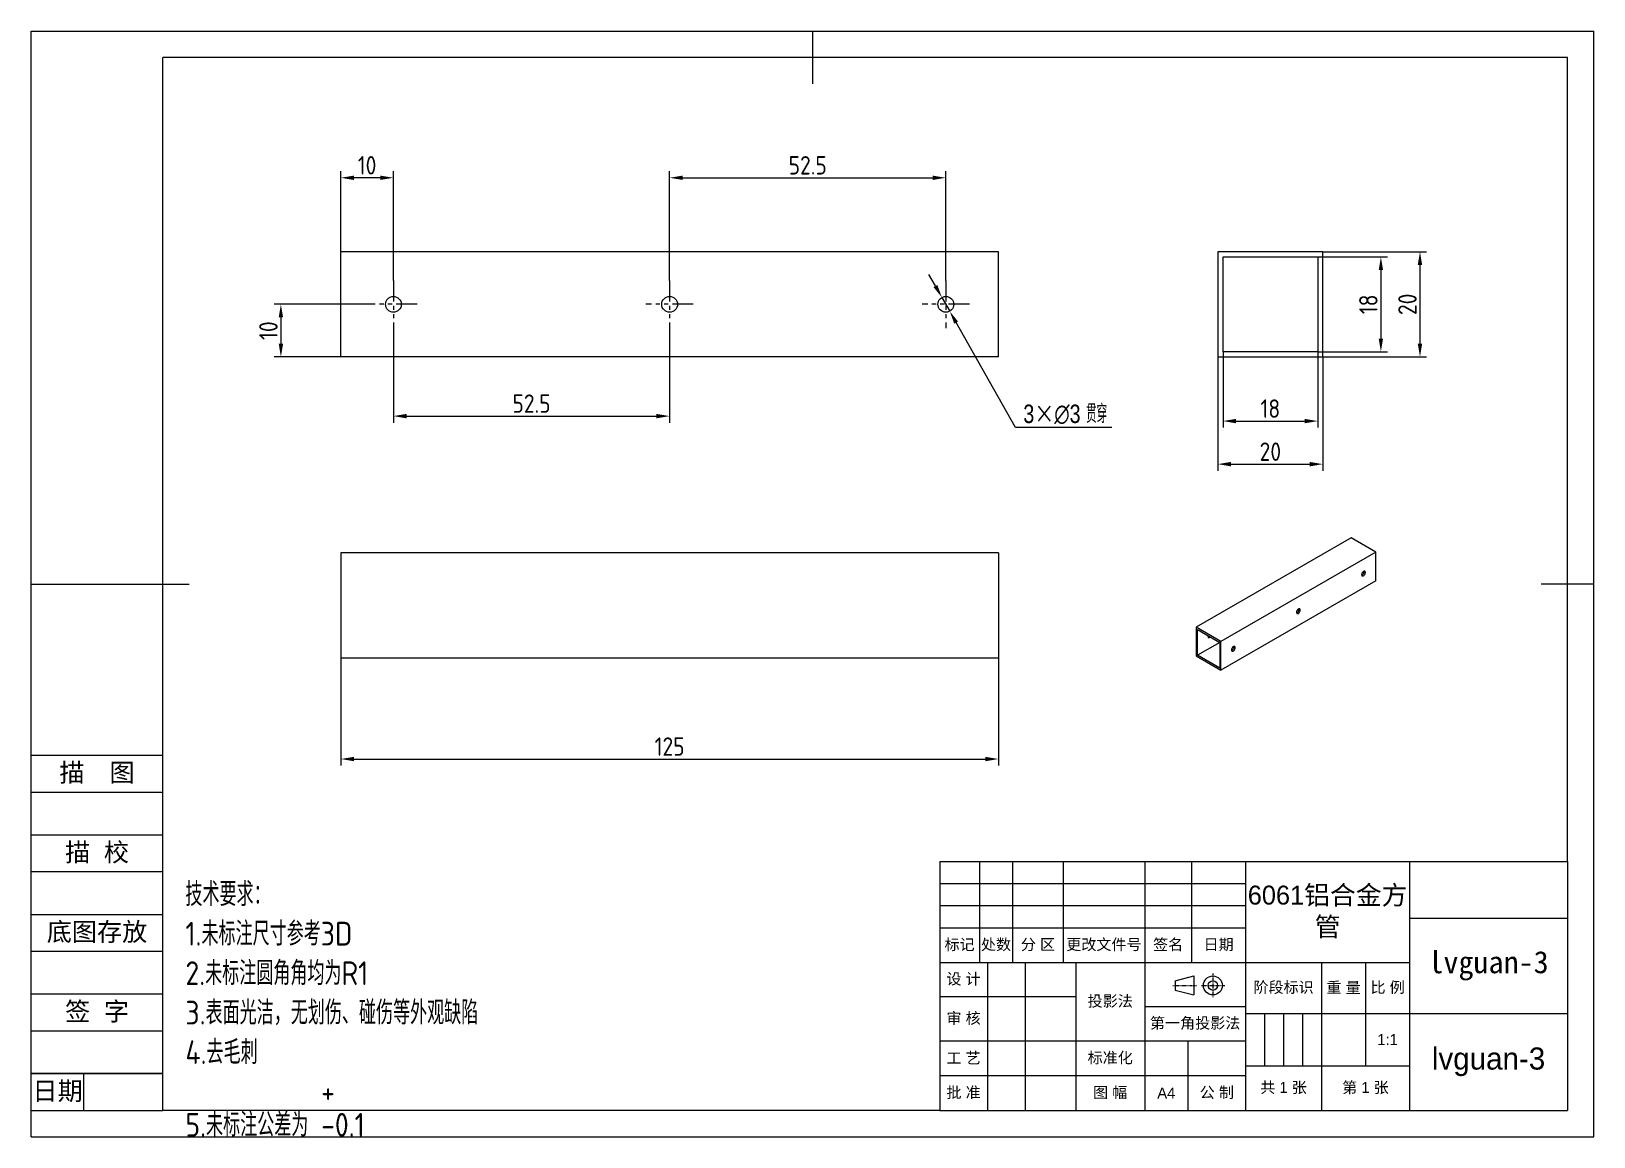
# Model space of a CAD drawing. Header units: millimetres. Extents: x 0 to 297, y 0 to 210.
import ezdxf

# ---------------------------------------------------------------- set-up
doc = ezdxf.new("R2010")
doc.units = ezdxf.units.MM
doc.header["$LTSCALE"] = 0.25
doc.header["$PDMODE"] = 3
doc.header["$PDSIZE"] = 1
doc.linetypes.add('CENTER', pattern=[0.6, 0.375, -0.075, 0.075, -0.075])
doc.linetypes.add('PHANTOM2', pattern=[31.75, 15.875, -3.175, 3.175, -3.175, 3.175, -3.175])
doc.layers.get('0').update_dxf_attribs({"linetype": 'CONTINUOUS'})
doc.layers.get('Defpoints').update_dxf_attribs({"linetype": 'CONTINUOUS'})
for name, color, linetype in [('0细实线', 7, 'CONTINUOUS'), ('1尺寸线', 3, 'CONTINUOUS'), ('2双点画线', 6, 'PHANTOM2'), ('LVGUAN-1_DXF_CONTINUOUS_LINE', 7, 'CONTINUOUS'), ('LVGUAN-3_DXF_CONTINUOUS_LINE', 7, 'CONTINUOUS'), ('后壳_DXF_FORMAT', 7, 'CONTINUOUS')]:
    doc.layers.add(name, color=color, linetype=linetype)
doc.styles.get("Standard").update_dxf_attribs({"font": 'CHANGFANGSONG.TTF'})
doc.styles.add('TEXTSTYLE_2', font='CHANGFANGSONG.TTF')
doc.styles.add('字母', font='gbenor.shx', dxfattribs={"height": 3.5, "bigfont": 'gbcbig.shx'})
doc.styles.add('汉字', font='gbenor.shx', dxfattribs={"height": 5, "bigfont": 'gbcbig.shx'})
doc.dimstyles.new('正常', dxfattribs={"dimtxt": 3.5, "dimasz": 2.5, "dimexe": 1.25, "dimexo": 0, "dimtad": 1, "dimtoh": 1, "dimdsep": 46, "dimtxsty": '字母', "dimcen": 2.5, "dimclrd": 3, "dimclre": 3, "dimclrt": 3, "dimadec": 0, "dimazin": 0, "dimtfac": 1, "dimtmove": 0, "dimatfit": 3, "dimfxl": 1, "dimarcsym": 0})

# ---------------------------------------------------------------- blocks, each defined once
blk = doc.blocks.new('*T5')
at = {"layer": '后壳_DXF_FORMAT', "color": 0, "linetype": 'ByBlock', "lineweight": -2, "transparency": 16777216}
for p, q in [((0, 67.48), (25, 67.48)), ((0, 0), (0, 67.48)), ((25, 0), (25, 67.48)), ((0, 60.48), (25, 60.48)), ((0, 52.36), (25, 52.36)), ((0, 45.36), (25, 45.36)), ((0, 37.24), (25, 37.24)), ((0, 30.24), (25, 30.24)), ((0, 22.12), (25, 22.12)), ((0, 15.12), (25, 15.12)), ((0, 7), (25, 7)), ((10, 0), (10, 7)), ((0, 0), (25, 0))]:
    blk.add_line(p, q, dxfattribs=at)
at = {"layer": '后壳_DXF_FORMAT', "color": 3, "linetype": 'Continuous', "transparency": 16777216, "char_height": 3.5, "attachment_point": 5, "style": 'TEXTSTYLE_2'}
for s, insert, width in [('{\\fSimSun|b0|i0|c134|p2;描  图}', (12.5, 63.98), 24.88), ('描  校', (12.5, 48.86), 24.88), ('底图存放', (12.5, 33.74), 24.88), ('签  字', (12.5, 18.62), 24.88), ('日期', (5, 3.5), 9.88)]:
    blk.add_mtext(s, dxfattribs=dict(at, insert=insert, width=width))
blk = doc.blocks.new('*T6')
at = {"layer": '后壳_DXF_FORMAT', "color": 0, "linetype": 'ByBlock', "lineweight": -2, "transparency": 16777216}
for p, q in [((0, 0), (119.32, 0)), ((0, 0), (0, -47.3)), ((7.55, 0), (7.55, -19.2)), ((13.86, 0), (13.86, -19.2)), ((23.46, 0), (23.46, -19.2)), ((38.96, 0), (38.96, -47.3)), ((47.87, 0), (47.87, -19.2)), ((58.15, 0), (58.15, -47.3)), ((89.32, 0), (89.32, -47.3)), ((119.32, 0), (119.32, -47.3)), ((0, -4.2), (58.15, -4.2)), ((0, -8.4), (58.15, -8.4)), ((89.32, -10.8), (119.32, -10.8)), ((0, -12.6), (58.15, -12.6)), ((0, -19.2), (89.32, -19.2)), ((9.06, -19.2), (9.06, -47.3)), ((16.26, -19.2), (16.26, -47.3)), ((25.86, -19.2), (25.86, -47.3)), ((72.55, -19.2), (72.55, -47.3)), ((80.95, -19.2), (80.95, -38.82)), ((0, -25.67), (25.86, -25.67)), ((38.96, -27.56), (58.15, -27.56)), ((58.15, -28.87), (119.32, -28.87)), ((61.75, -28.87), (61.75, -38.82)), ((65.35, -28.87), (65.35, -38.82)), ((68.95, -28.87), (68.95, -38.82)), ((0, -34.11), (58.15, -34.11)), ((47.18, -34.11), (47.18, -47.3)), ((0, -40.7), (58.15, -40.7)), ((58.15, -38.82), (89.32, -38.82)), ((0, -47.3), (119.32, -47.3))]:
    blk.add_line(p, q, dxfattribs=at)
at = {"layer": '后壳_DXF_FORMAT', "color": 3, "linetype": 'Continuous', "transparency": 16777216, "attachment_point": 5}
for s, insert, char_height, width in [('6061{\\fSimSun|b0|i0|c134|p2;铝合金方管}', (73.73, -9.6), 3.6, 31.0975), ('标记', (3.77, -15.9), 2.1, 7.474), ('处数', (10.7, -15.9), 2.1, 6.2372), ('分 区', (18.66, -15.9), 2.1, 9.528), ('更改文件号', (31.21, -15.9), 2.1, 15.4332), ('签名', (43.41, -15.9), 2.1, 8.836), ('日期', (53.01, -15.9), 2.1, 10.2064), ('设 计', (4.53, -22.43), 2.1, 8.9832), ('{\\fSimSun|b0|i0|c134|p2;阶段标识}', (65.35, -24.03), 2.1, 14.328), ('重 量', (76.75, -24.03), 2.1, 8.328), ('比 例', (85.13, -24.03), 2.1, 8.2975), ('投影法', (32.41, -26.65), 2.1, 13.0332), ('审 核', (4.53, -29.89), 2.1, 8.9832), ('第一角投影法', (48.55, -30.83), 2.1, 19.1144), ('1:1', (85.13, -33.84), 2.1, 8.2975), ('lvguan-3', (104.32, -38.08), 4.2, 29.928), ('工 艺', (4.53, -37.41), 2.1, 8.9832), ('标准化', (32.41, -37.41), 2.1, 13.0332), ('第 1 张', (80.93, -43.06), 2.1, 16.6975), ('批 准', (4.53, -44), 2.1, 8.9832), ('图 幅', (32.41, -44), 2.1, 13.0332), ('A4', (43.07, -44), 2.1, 8.1508), ('公 制', (52.67, -44), 2.1, 10.8917), ('共 1 张', (65.35, -43.06), 2.1, 14.328)]:
    blk.add_mtext(s, dxfattribs=dict(at, insert=insert, char_height=char_height, width=width))
at = {"layer": '后壳_DXF_FORMAT', "color": 0, "linetype": 'Continuous', "transparency": 16777216, "insert": (104.32, -19.83), "char_height": 4.2, "width": 29.928, "attachment_point": 5}
blk.add_mtext('{\\fSimSun|b0|i0|c134|p2;\\C3;lvguan-3}', dxfattribs=at)
blk = doc.blocks.new('FIRST_ANG02_BL2', base_point=(178, 28))
at = {"layer": '后壳_DXF_FORMAT', "color": 7, "linetype": 'Continuous'}
for p, q in [((170.5, 29.5), (176.5, 31)), ((176.5, 31), (176.5, 25)), ((170.5, 29.5), (170.5, 26.5)), ((170.5, 26.5), (176.5, 25))]:
    blk.add_line(p, q, dxfattribs=at)
at = {"layer": '后壳_DXF_FORMAT', "color": 1, "linetype": 'CENTER'}
for p, q in [((182.5, 31.75), (182.5, 24.25)), ((169.75, 28), (177.25, 28)), ((178.75, 28), (186.25, 28))]:
    blk.add_line(p, q, dxfattribs=at)
at = {"layer": '后壳_DXF_FORMAT', "color": 7, "linetype": 'Continuous'}
for radius in [3, 1.5]:
    blk.add_circle((182.5, 28), radius, dxfattribs=at)
blk = doc.blocks.new('*D214')
at = {"layer": '1尺寸线', "color": 3, "lineweight": -2, "transparency": 16777216}
for p, q in [((58.84, 168.13), (58.84, 183.42)), ((66.34, 182.17), (61.34, 182.17)), ((68.84, 162.63), (68.84, 183.42))]:
    blk.add_line(p, q, dxfattribs=at)
at = {"layer": '1尺寸线', "color": 3, "transparency": 16777216}
for points in [[(61.34, 182.58), (61.34, 181.75), (58.84, 182.17)], [(66.34, 182.58), (66.34, 181.75), (68.84, 182.17)]]:
    blk.add_solid(points, dxfattribs=at)
at = {"layer": 'Defpoints', "color": 0, "transparency": 16777216}
for p in [(58.84, 182.17), (58.84, 168.13), (68.84, 162.63)]:
    blk.add_point(p, dxfattribs=at)
at = {"layer": '1尺寸线', "color": 3, "transparency": 16777216, "insert": (63.84, 184.54), "char_height": 3.5, "attachment_point": 5, "style": '字母'}
blk.add_mtext('10', dxfattribs=at)
blk = doc.blocks.new('*D215')
at = {"layer": '1尺寸线', "color": 3, "lineweight": -2, "transparency": 16777216}
for p, q in [((68.84, 153.63), (68.84, 135.64)), ((121.34, 153.63), (121.34, 135.64)), ((71.34, 136.89), (118.84, 136.89))]:
    blk.add_line(p, q, dxfattribs=at)
at = {"layer": '1尺寸线', "color": 3, "transparency": 16777216}
for points in [[(71.34, 137.31), (71.34, 136.47), (68.84, 136.89)], [(118.84, 137.31), (118.84, 136.47), (121.34, 136.89)]]:
    blk.add_solid(points, dxfattribs=at)
at = {"layer": 'Defpoints', "color": 0, "transparency": 16777216}
for p in [(68.84, 153.63), (121.34, 153.63), (121.34, 136.89)]:
    blk.add_point(p, dxfattribs=at)
at = {"layer": '1尺寸线', "color": 3, "transparency": 16777216, "insert": (95.09, 139.27), "char_height": 3.5, "attachment_point": 5, "style": '字母'}
blk.add_mtext('52.5', dxfattribs=at)
blk = doc.blocks.new('*D216')
at = {"layer": '1尺寸线', "color": 3, "lineweight": -2, "transparency": 16777216}
for p, q in [((121.34, 162.63), (121.34, 183.42)), ((123.84, 182.17), (171.34, 182.17)), ((173.84, 162.63), (173.84, 183.42))]:
    blk.add_line(p, q, dxfattribs=at)
at = {"layer": '1尺寸线', "color": 3, "transparency": 16777216}
for points in [[(123.84, 182.58), (123.84, 181.75), (121.34, 182.17)], [(171.34, 182.58), (171.34, 181.75), (173.84, 182.17)]]:
    blk.add_solid(points, dxfattribs=at)
at = {"layer": 'Defpoints', "color": 0, "transparency": 16777216}
for p in [(173.84, 182.17), (121.34, 162.63), (173.84, 162.63)]:
    blk.add_point(p, dxfattribs=at)
at = {"layer": '1尺寸线', "color": 3, "transparency": 16777216, "insert": (147.59, 184.54), "char_height": 3.5, "attachment_point": 5, "style": '字母'}
blk.add_mtext('52.5', dxfattribs=at)
blk = doc.blocks.new('*D217')
at = {"layer": '1尺寸线', "color": 3, "lineweight": -2, "transparency": 16777216}
for p, q in [((226.53, 149.13), (226.53, 134.7)), ((244.53, 149.13), (244.53, 134.7)), ((229.03, 135.95), (242.03, 135.95))]:
    blk.add_line(p, q, dxfattribs=at)
at = {"layer": '1尺寸线', "color": 3, "transparency": 16777216}
for points in [[(229.03, 136.37), (229.03, 135.53), (226.53, 135.95)], [(242.03, 136.37), (242.03, 135.53), (244.53, 135.95)]]:
    blk.add_solid(points, dxfattribs=at)
at = {"layer": 'Defpoints', "color": 0, "transparency": 16777216}
for p in [(226.53, 149.13), (244.53, 149.13), (244.53, 135.95)]:
    blk.add_point(p, dxfattribs=at)
at = {"layer": '1尺寸线', "color": 3, "transparency": 16777216, "insert": (235.53, 138.32), "char_height": 3.5, "attachment_point": 5, "style": '字母'}
blk.add_mtext('18', dxfattribs=at)
blk = doc.blocks.new('*D218')
at = {"layer": '1尺寸线', "color": 3, "lineweight": -2, "transparency": 16777216}
for p, q in [((244.53, 167.13), (257.79, 167.13)), ((256.54, 164.63), (256.54, 151.63)), ((244.53, 149.13), (257.79, 149.13))]:
    blk.add_line(p, q, dxfattribs=at)
at = {"layer": '1尺寸线', "color": 3, "transparency": 16777216}
for points in [[(256.12, 164.63), (256.96, 164.63), (256.54, 167.13)], [(256.12, 151.63), (256.96, 151.63), (256.54, 149.13)]]:
    blk.add_solid(points, dxfattribs=at)
at = {"layer": 'Defpoints', "color": 0, "transparency": 16777216}
for p in [(244.53, 167.13), (244.53, 149.13), (256.54, 149.13)]:
    blk.add_point(p, dxfattribs=at)
at = {"layer": '1尺寸线', "color": 3, "transparency": 16777216, "insert": (254.16, 158.13), "char_height": 3.5, "attachment_point": 5, "rotation": 90, "style": '字母'}
blk.add_mtext('18', dxfattribs=at)
blk = doc.blocks.new('*D220')
at = {"layer": '1尺寸线', "color": 3, "lineweight": -2, "transparency": 16777216}
for p, q in [((58.84, 90.9), (58.84, 70.5)), ((183.84, 90.9), (183.84, 70.5)), ((61.34, 71.75), (181.34, 71.75))]:
    blk.add_line(p, q, dxfattribs=at)
at = {"layer": '1尺寸线', "color": 3, "transparency": 16777216}
for points in [[(61.34, 72.17), (61.34, 71.33), (58.84, 71.75)], [(181.34, 72.17), (181.34, 71.33), (183.84, 71.75)]]:
    blk.add_solid(points, dxfattribs=at)
at = {"layer": 'Defpoints', "color": 0, "transparency": 16777216}
for p in [(58.84, 90.9), (183.84, 90.9), (183.84, 71.75)]:
    blk.add_point(p, dxfattribs=at)
at = {"layer": '1尺寸线', "color": 3, "transparency": 16777216, "insert": (121.34, 74.12), "char_height": 3.5, "attachment_point": 5, "style": '字母'}
blk.add_mtext('125', dxfattribs=at)
blk = doc.blocks.new('*D222')
at = {"layer": '1尺寸线', "color": 3, "lineweight": -2, "transparency": 16777216}
for p, q in [((225.53, 148.13), (225.53, 126.52)), ((245.53, 148.13), (245.53, 126.52)), ((228.03, 127.77), (243.03, 127.77))]:
    blk.add_line(p, q, dxfattribs=at)
at = {"layer": '1尺寸线', "color": 3, "transparency": 16777216}
for points in [[(228.03, 128.18), (228.03, 127.35), (225.53, 127.77)], [(243.03, 128.18), (243.03, 127.35), (245.53, 127.77)]]:
    blk.add_solid(points, dxfattribs=at)
at = {"layer": 'Defpoints', "color": 0, "transparency": 16777216}
for p in [(225.53, 148.13), (245.53, 148.13), (245.53, 127.77)]:
    blk.add_point(p, dxfattribs=at)
at = {"layer": '1尺寸线', "color": 3, "transparency": 16777216, "insert": (235.53, 130.14), "char_height": 3.5, "attachment_point": 5, "style": '字母'}
blk.add_mtext('20', dxfattribs=at)
blk = doc.blocks.new('*D223')
at = {"layer": '1尺寸线', "color": 3, "lineweight": -2, "transparency": 16777216}
for p, q in [((245.53, 168.13), (265.22, 168.13)), ((263.97, 165.63), (263.97, 150.63)), ((245.53, 148.13), (265.22, 148.13))]:
    blk.add_line(p, q, dxfattribs=at)
at = {"layer": '1尺寸线', "color": 3, "transparency": 16777216}
for points in [[(263.55, 165.63), (264.38, 165.63), (263.97, 168.13)], [(263.55, 150.63), (264.38, 150.63), (263.97, 148.13)]]:
    blk.add_solid(points, dxfattribs=at)
at = {"layer": 'Defpoints', "color": 0, "transparency": 16777216}
for p in [(245.53, 168.13), (245.53, 148.13), (263.97, 148.13)]:
    blk.add_point(p, dxfattribs=at)
at = {"layer": '1尺寸线', "color": 3, "transparency": 16777216, "insert": (261.59, 158.13), "char_height": 3.5, "attachment_point": 5, "rotation": 90, "style": '字母'}
blk.add_mtext('20', dxfattribs=at)
blk = doc.blocks.new('*D224')
at = {"layer": '1尺寸线', "color": 3, "lineweight": -2, "transparency": 16777216}
for p, q in [((64.34, 158.13), (46.2, 158.13)), ((47.45, 155.63), (47.45, 150.63)), ((58.84, 148.13), (46.2, 148.13))]:
    blk.add_line(p, q, dxfattribs=at)
at = {"layer": '1尺寸线', "color": 3, "transparency": 16777216}
for points in [[(47.04, 155.63), (47.87, 155.63), (47.45, 158.13)], [(47.04, 150.63), (47.87, 150.63), (47.45, 148.13)]]:
    blk.add_solid(points, dxfattribs=at)
at = {"layer": 'Defpoints', "color": 0, "transparency": 16777216}
for p in [(64.34, 158.13), (47.45, 148.13), (58.84, 148.13)]:
    blk.add_point(p, dxfattribs=at)
at = {"layer": '1尺寸线', "color": 3, "transparency": 16777216, "insert": (45.08, 153.13), "char_height": 3.5, "attachment_point": 5, "rotation": 90, "style": '字母'}
blk.add_mtext('10', dxfattribs=at)
blk = doc.blocks.new('*D225')
at = {"layer": '1尺寸线', "color": 3, "lineweight": -2, "transparency": 16777216}
for p, q in [((171.87, 161.61), (170.63, 163.78)), ((173.1, 159.43), (174.58, 156.82)), ((187.07, 134.75), (175.81, 154.65)), ((205.4, 134.75), (187.07, 134.75))]:
    blk.add_line(p, q, dxfattribs=at)
at = {"layer": '1尺寸线', "color": 3, "transparency": 16777216}
for points in [[(172.23, 161.81), (171.5, 161.4), (173.1, 159.43)], [(176.17, 154.85), (175.45, 154.44), (174.58, 156.82)]]:
    blk.add_solid(points, dxfattribs=at)
at = {"layer": 'Defpoints', "color": 0, "transparency": 16777216}
for p in [(173.1, 159.43), (174.58, 156.82)]:
    blk.add_point(p, dxfattribs=at)
at = {"layer": '1尺寸线', "color": 3, "transparency": 16777216, "insert": (196.55, 137.22), "char_height": 3.5, "attachment_point": 5, "style": '字母'}
blk.add_mtext('{\\Fgdt|c134;\\W0.8;3\\fMS Gothic|b0|i0|c128|p49;\\C256;×\\Fgdt|c134;\\C3;∅3 \\Fgbenor,gbcbig|c134;贯穿}', dxfattribs=at)

msp = doc.modelspace()

# ---------------------------------------------------------------- linework, layer by layer
at = {"layer": '0细实线'}
for p, q in [((58.838, 148.129), (58.838, 168.129)), ((183.838, 148.129), (183.838, 168.129)), ((58.838, 110.897), (58.838, 90.897)), ((183.838, 110.897), (183.838, 90.897))]:
    msp.add_line(p, q, dxfattribs=at)
at = {"layer": '2双点画线'}
for p, q in [((68.838, 162.629), (68.838, 153.629)), ((121.338, 162.629), (121.338, 153.629)), ((173.838, 162.629), (173.838, 153.629)), ((73.338, 158.129), (64.338, 158.129)), ((125.838, 158.129), (116.838, 158.129)), ((178.338, 158.129), (169.338, 158.129))]:
    msp.add_line(p, q, dxfattribs=at)
at = {"layer": 'LVGUAN-1_DXF_CONTINUOUS_LINE', "color": 7, "linetype": 'Continuous'}
for p, q in [((183.838, 168.129), (58.838, 168.129)), ((225.528, 168.129), (225.528, 148.129)), ((245.528, 168.129), (225.528, 168.129)), ((226.528, 149.129), (226.528, 167.129)), ((226.528, 167.129), (244.528, 167.129)), ((244.528, 167.129), (244.528, 149.129)), ((245.528, 148.129), (245.528, 168.129)), ((244.528, 149.129), (226.528, 149.129)), ((183.838, 148.129), (58.838, 148.129)), ((225.528, 148.129), (245.528, 148.129)), ((183.838, 110.897), (58.838, 110.897)), ((183.838, 90.897), (58.838, 90.897))]:
    msp.add_line(p, q, dxfattribs=at)
for centre in [(68.838, 158.129), (121.338, 158.129), (173.838, 158.129)]:
    msp.add_circle(centre, 1.5, dxfattribs=at)
at = {"layer": 'LVGUAN-3_DXF_CONTINUOUS_LINE', "color": 7, "linetype": 'Continuous'}
for p, q in [((250.882, 113.781), (221.419, 96.771)), ((255.596, 111.059), (250.882, 113.781)), ((255.596, 111.059), (226.133, 94.049)), ((255.596, 105.616), (255.596, 111.059)), ((253.341, 107.19), (253.137, 107.308)), ((255.596, 105.616), (226.133, 88.606)), ((221.419, 96.771), (221.419, 91.327)), ((226.133, 94.049), (221.419, 96.771)), ((221.655, 91.463), (221.655, 96.362)), ((221.655, 96.362), (225.897, 93.913)), ((225.897, 93.913), (221.655, 91.463)), ((225.897, 93.913), (225.897, 89.014)), ((226.133, 88.606), (226.133, 94.049)), ((221.419, 91.327), (226.133, 88.606)), ((225.897, 89.014), (221.655, 91.463))]:
    msp.add_line(p, q, dxfattribs=at)
for centre, radius, start, end in [((252.834, 106.956), 0.301, 282.87763, 285.96923), ((252.823, 106.994), 0.34, 286.02308, 291.5991), ((240.459, 99.812), 0.301, 282.87763, 285.96923), ((240.448, 99.85), 0.34, 286.02308, 291.5991), ((223.607, 95.253), 0.301, 282.87763, 285.96923), ((223.596, 95.291), 0.34, 286.02308, 291.5991), ((228.085, 92.668), 0.301, 282.87763, 285.96923), ((228.074, 92.706), 0.34, 286.02308, 291.5991)]:
    msp.add_arc(centre, radius, start, end, dxfattribs=at)
for points, knots in [([(253.489, 107.41), (253.464, 107.424), (253.401, 107.44), (253.3, 107.42), (253.197, 107.364), (253.062, 107.244), (252.934, 107.047), (252.885, 106.862), (252.885, 106.773)], [0, 0, 0, 0, 0.0871477, 0.1868613, 0.3045386, 0.4386793, 0.7301267, 1, 1, 1, 1]), ([(252.948, 106.678), (253.004, 106.7), (253.113, 106.775), (253.241, 106.932), (253.33, 107.118), (253.357, 107.253), (253.357, 107.317)], [0, 0, 0, 0, 0.2268605, 0.4891991, 0.7575054, 1, 1, 1, 1]), ([(252.989, 106.544), (253.014, 106.529), (253.077, 106.513), (253.178, 106.533), (253.281, 106.59), (253.416, 106.71), (253.543, 106.906), (253.592, 107.091), (253.592, 107.181)], [0, 0, 0, 0, 0.0871477, 0.1868613, 0.3045386, 0.4386793, 0.7301267, 1, 1, 1, 1]), ([(253.357, 107.317), (253.357, 107.327), (253.356, 107.364), (253.35, 107.4), (253.342, 107.426)], [0, 0, 0, 0, 0.2649904, 1, 1, 1, 1]), ([(253.592, 107.181), (253.592, 107.229), (253.582, 107.299), (253.536, 107.374), (253.505, 107.4), (253.489, 107.41)], [0, 0, 0, 0, 0.5477466, 0.7815977, 1, 1, 1, 1]), ([(252.885, 106.773), (252.885, 106.725), (252.896, 106.654), (252.942, 106.579), (252.972, 106.553), (252.989, 106.544)], [0, 0, 0, 0, 0.5477466, 0.7815977, 1, 1, 1, 1]), ([(241.115, 100.265), (241.09, 100.28), (241.027, 100.296), (240.926, 100.276), (240.823, 100.219), (240.687, 100.099), (240.56, 99.903), (240.511, 99.718), (240.511, 99.628)], [0, 0, 0, 0, 0.0871477, 0.1868613, 0.3045386, 0.4386793, 0.7301267, 1, 1, 1, 1]), ([(240.511, 99.628), (240.511, 99.58), (240.521, 99.51), (240.567, 99.435), (240.598, 99.409), (240.615, 99.399)], [0, 0, 0, 0, 0.5477466, 0.7815977, 1, 1, 1, 1]), ([(240.574, 99.533), (240.629, 99.555), (240.738, 99.631), (240.866, 99.787), (240.956, 99.973), (240.982, 100.108), (240.982, 100.173)], [0, 0, 0, 0, 0.2268605, 0.4891991, 0.7575054, 1, 1, 1, 1]), ([(240.615, 99.399), (240.64, 99.385), (240.702, 99.369), (240.803, 99.389), (240.906, 99.445), (241.042, 99.565), (241.169, 99.762), (241.218, 99.947), (241.218, 100.036)], [0, 0, 0, 0, 0.0871477, 0.1868613, 0.3045386, 0.4386793, 0.7301267, 1, 1, 1, 1]), ([(240.982, 100.173), (240.982, 100.182), (240.981, 100.219), (240.975, 100.256), (240.967, 100.282)], [0, 0, 0, 0, 0.2649904, 1, 1, 1, 1]), ([(241.218, 100.036), (241.218, 100.084), (241.208, 100.155), (241.162, 100.23), (241.131, 100.256), (241.115, 100.265)], [0, 0, 0, 0, 0.5477466, 0.7815977, 1, 1, 1, 1]), ([(223.673, 95.197), (223.671, 95.186), (223.663, 95.144), (223.658, 95.101), (223.658, 95.07)], [0, 0, 0, 0, 0.2617171, 1, 1, 1, 1]), ([(223.658, 95.07), (223.658, 95.022), (223.668, 94.951), (223.714, 94.876), (223.745, 94.85), (223.762, 94.841)], [0, 0, 0, 0, 0.5477466, 0.7815977, 1, 1, 1, 1]), ([(223.721, 94.975), (223.734, 94.98), (223.792, 95.007), (223.843, 95.045), (223.879, 95.078)], [0, 0, 0, 0, 0.2305232, 1, 1, 1, 1]), ([(223.762, 94.841), (223.785, 94.827), (223.841, 94.812), (223.932, 94.825), (224.027, 94.869), (224.085, 94.915), (224.114, 94.942)], [0, 0, 0, 0, 0.2028817, 0.4310006, 0.6969094, 1, 1, 1, 1]), ([(228.74, 93.121), (228.715, 93.136), (228.652, 93.152), (228.551, 93.131), (228.448, 93.075), (228.313, 92.955), (228.186, 92.758), (228.137, 92.573), (228.137, 92.484)], [0, 0, 0, 0, 0.0871477, 0.1868613, 0.3045386, 0.4386793, 0.7301267, 1, 1, 1, 1]), ([(228.137, 92.484), (228.137, 92.436), (228.147, 92.366), (228.193, 92.291), (228.224, 92.265), (228.24, 92.255)], [0, 0, 0, 0, 0.5477466, 0.7815977, 1, 1, 1, 1]), ([(228.199, 92.389), (228.255, 92.411), (228.364, 92.487), (228.492, 92.643), (228.582, 92.829), (228.608, 92.964), (228.608, 93.028)], [0, 0, 0, 0, 0.2268605, 0.4891991, 0.7575054, 1, 1, 1, 1]), ([(228.24, 92.255), (228.265, 92.241), (228.328, 92.225), (228.429, 92.245), (228.532, 92.301), (228.667, 92.421), (228.795, 92.618), (228.844, 92.803), (228.844, 92.892)], [0, 0, 0, 0, 0.0871477, 0.1868613, 0.3045386, 0.4386793, 0.7301267, 1, 1, 1, 1]), ([(228.608, 93.028), (228.608, 93.038), (228.607, 93.075), (228.601, 93.112), (228.593, 93.138)], [0, 0, 0, 0, 0.2649904, 1, 1, 1, 1]), ([(228.844, 92.892), (228.844, 92.94), (228.834, 93.01), (228.788, 93.086), (228.757, 93.112), (228.74, 93.121)], [0, 0, 0, 0, 0.5477466, 0.7815977, 1, 1, 1, 1])]:
    msp.add_open_spline(points, degree=3, knots=knots, dxfattribs=at)
at = {"layer": '后壳_DXF_FORMAT', "color": 1, "linetype": 'Continuous'}
for p, q in [((0, 0), (0, 210)), ((0, 210), (297, 210)), ((297, 0), (297, 210)), ((25, 12), (0, 12)), ((10, 5), (10, 12)), ((0, 0), (297, 0))]:
    msp.add_line(p, q, dxfattribs=at)
at = {"layer": '后壳_DXF_FORMAT', "color": 7, "linetype": 'Continuous'}
for p, q in [((148.5, 210), (148.5, 200)), ((25, 72.48), (25, 205)), ((292, 205), (25, 205)), ((292, 52.302), (292, 205)), ((0, 105), (30, 105)), ((297, 105), (287, 105)), ((172.684, 5), (25, 5))]:
    msp.add_line(p, q, dxfattribs=at)

# ---------------------------------------------------------------- block references
for name, p in [('*T5', (0, 5)), ('*T6', (172.684, 52.302))]:
    msp.add_blockref(name, p)
at = {"layer": '后壳_DXF_FORMAT', "color": 1, "linetype": 'Continuous', "xscale": 0.6, "yscale": 0.6, "zscale": 0.6}
msp.add_blockref('FIRST_ANG02_BL2', (221.914, 28.737), dxfattribs=at)

# ---------------------------------------------------------------- texts
at = {"layer": '2双点画线', "color": 2, "insert": (29.306, 48.325), "char_height": 4.5, "attachment_point": 1, "style": '汉字'}
msp.add_mtext_dynamic_manual_height_columns('技术要求：\\P1.未标注尺寸参考3D\\P2.未标注圆角角均为R1\\P3.表面光洁，无划伤、碰伤等外观缺陷\\P4.去毛刺\\P5.未标注公差为 \\S+^ -;0.1', width=102.60538, gutter_width=1, heights=[43.325], dxfattribs=at)

# ---------------------------------------------------------------- dimensions: what is measured, and where the dimension line sits
at = {"layer": '1尺寸线'}
for base, p1, p2, picture, middle in [((58.838, 182.167), (68.838, 162.629), (58.838, 168.129), '*D214', (63.838, 184.542)), ((173.838, 182.167), (121.338, 162.629), (173.838, 162.629), '*D216', (147.588, 184.542)), ((121.338, 136.891), (68.838, 153.629), (121.338, 153.629), '*D215', (95.088, 139.266)), ((244.528, 135.949), (226.528, 149.129), (244.528, 149.129), '*D217', (235.528, 138.324)), ((245.528, 127.768), (225.528, 148.129), (245.528, 148.129), '*D222', (235.528, 130.143)), ((183.838, 71.749), (58.838, 90.897), (183.838, 90.897), '*D220', (121.338, 74.124))]:
    dim = msp.add_linear_dim(base=base, p1=p1, p2=p2, dimstyle='正常', dxfattribs=at)
    dim.commit()
    dim.dimension.update_dxf_attribs({"geometry": picture, "text_midpoint": middle})
for base, p1, p2, picture, middle in [((256.539, 149.129), (244.528, 167.129), (244.528, 149.129), '*D218', (254.164, 158.129)), ((263.967, 148.129), (245.528, 168.129), (245.528, 148.129), '*D223', (261.592, 158.129)), ((47.453, 148.129), (64.338, 158.129), (58.838, 148.129), '*D224', (45.078, 153.129))]:
    dim = msp.add_linear_dim(base=base, p1=p1, p2=p2, angle=90, dimstyle='正常', dxfattribs=at)
    dim.commit()
    dim.dimension.update_dxf_attribs({"geometry": picture, "text_midpoint": middle})
dim = msp.add_diameter_dim_2p(p1=(173.099, 159.434), p2=(174.577, 156.824), text='{\\Fgdt|c134;\\W0.8;3\\fMS Gothic|b0|i0|c128|p49;\\C256;×\\Fgdt|c134;\\C3;<> \\Fgbenor,gbcbig|c134;贯穿}', dimstyle='正常', dxfattribs=at)
dim.commit()
dim.dimension.update_dxf_attribs({"geometry": '*D225', "text_midpoint": (196.551, 134.753), "dimtype": 163})

doc.saveas('drawing.dxf')
